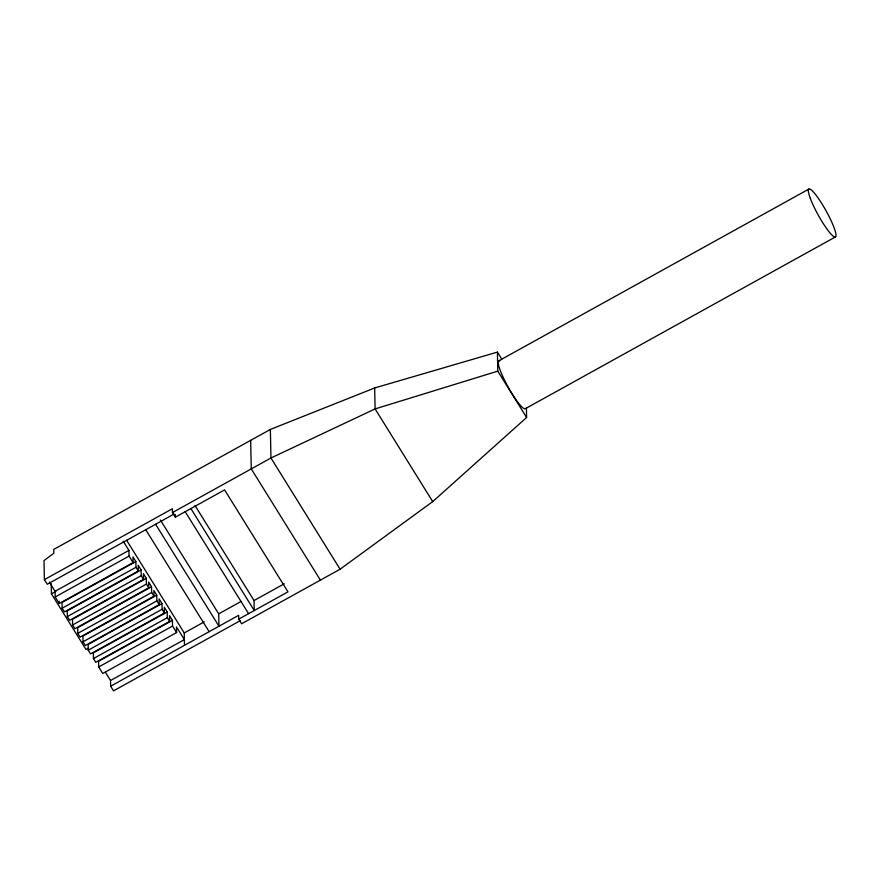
<?xml version="1.0" encoding="UTF-8"?>
<svg xmlns="http://www.w3.org/2000/svg" width="880" height="880" viewBox="0 0 880 880"><rect width="100%" height="100%" fill="white"/><g stroke="black" fill="none" stroke-linecap="round" stroke-linejoin="round"><path stroke-width="1.32" d="M240.339 620.62L113.531 690.855L110.649 686.224L238.656 615.318L238.744 619.124L241.615 623.766L340.087 569.217L432.718 501.611L526.603 417.483L526.405 407.968M501.721 359.062L497.398 352.11L374.66 387.97L270.358 429.44L53.724 549.428L53.812 553.234L44 560.593L44.396 579.623L47.278 584.265L174.13 513.997M44.396 579.623L172.403 508.728L172.491 512.534L175.362 517.165L224.598 489.896L287.969 591.855L238.744 619.124M172.491 512.534L270.952 457.996L375.1 408.914L497.794 371.14L497.398 352.11M135.872 561.561L62.018 602.459L62.139 608.179L64.46 611.908L138.314 570.999L135.993 567.27L135.872 561.561L132.968 556.897L133.089 562.606L59.246 603.504L55.198 597.003L55.077 591.294L128.931 550.396L123.167 541.123M88.187 648.252L86.009 649.462L51.436 593.846L55.814 591.426M55.198 597.003L129.052 556.105L128.931 550.396M498.597 360.943L808.764 189.145M62.139 608.179L135.993 567.27M138.314 570.999L138.193 565.29L141.097 569.954L67.243 610.863L67.364 616.572L69.685 620.312L143.539 579.403L143.418 573.694L146.311 578.358L146.432 584.067L148.753 587.807L74.91 628.705L72.589 624.976L72.468 619.267L146.311 578.358M67.364 616.572L141.218 575.674L141.097 569.954M72.589 624.976L146.432 584.067M148.753 587.807L148.632 582.087L151.536 586.762L77.682 627.66L77.803 633.369L80.124 637.109L153.978 596.2L153.857 590.491L156.761 595.155L156.882 600.864L159.192 604.604L85.349 645.513L83.028 641.773L82.907 636.064L156.761 595.155M77.803 633.369L151.657 592.471L151.536 586.762M83.028 641.773L156.882 600.864M159.192 604.604L159.082 598.895L161.975 603.559L88.132 644.468L88.242 650.177L90.563 653.906L164.417 613.008L164.296 607.288L167.2 611.963L167.321 617.672L169.642 621.401L95.788 662.31L93.467 658.57L93.346 652.861L167.2 611.963M88.242 650.177L162.096 609.268L161.975 603.559M835.582 236.852L525.404 408.65A27.379 4.455 61 0 1 506.891 384.725A27.379 4.455 61 0 1 499.928 360.965M93.467 658.57L167.321 617.672M169.642 621.401L169.521 615.692L172.425 620.356L98.571 661.265L98.692 666.974L102.729 673.475L176.583 632.566L176.462 626.857L184.382 639.606L110.528 680.504L110.649 686.224M98.692 666.974L172.535 626.065L172.425 620.356M184.503 645.315L184.239 632.94L204.171 621.907M155.595 524.271L218.966 626.23L218.702 613.855L241.153 601.414M190.883 508.574L254.254 610.533L254.045 600.534L284.273 583.792M497.794 371.14L526.603 417.483M432.718 501.611L375.1 408.914L374.66 387.97M340.087 569.217L270.952 457.996L270.358 429.44M320.397 580.129L251.262 468.897L250.657 440.341M194.997 505.527L254.045 600.534M185.218 511.709L248.589 613.668M160.38 520.003L218.702 613.855M145.75 529.727L209.121 631.675M126.632 540.254L184.239 632.94M129.052 556.105L133.089 562.606M141.218 575.674L143.539 579.403M151.657 592.471L153.978 596.2M162.096 609.268L164.417 613.008M172.535 626.065L176.583 632.566M49.324 582.021L55.077 591.294M105.49 672.397L110.528 680.504M175.318 514.635L175.362 517.165M59.191 601.227L59.246 603.504M51.227 583.693L51.436 593.846M810.293 198.297A27.379 4.455 61 0 0 834.24 236.83A27.379 4.455 61 0 0 821.986 203.863A27.379 4.455 61 0 0 810.293 198.297"/></g></svg>
